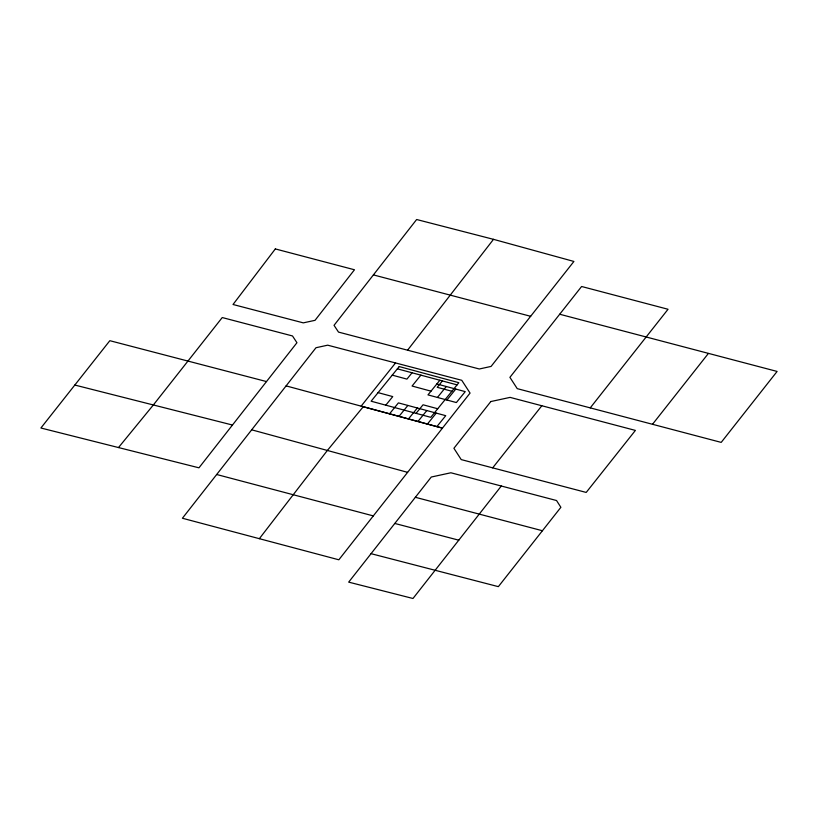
<?xml version="1.0" encoding="UTF-8"?>
<svg xmlns="http://www.w3.org/2000/svg" width="818" height="818" viewBox="0 0 818 818"><rect width="100%" height="100%" fill="white"/><g stroke="black" fill="none" stroke-linecap="round" stroke-linejoin="round"><path stroke-width="1.23" d="M259.337 538.694L327.364 450.462L363.284 406.72M407.569 350.196L493.499 239.337L573.909 261.453L491.076 366.423L479.317 368.99L338.509 332.098L334.041 325.329L416.638 219.51L493.499 239.337M266.494 381.566L198.968 467.824L40.9 428.008L109.837 340.687L266.494 381.566L296.944 342.722L292.507 335.963L222.24 317.548L153.355 404.961L118.498 447.548M373.305 515.902L338.836 559.798L182.414 518.244L315.983 347.732L327.691 345.176L461.761 380.298L470.064 393.08L373.305 515.902L216.678 474.501M371.055 553.674L431.28 477.027L450.882 472.773L556.537 500.524L560.882 507.303L498.356 586.649L371.055 553.674L348.683 582.13L412.978 598.49L501.311 486.015M559.696 314.235L509.911 377.343L517.242 388.642L721.2 442.395L777.1 371.444L559.696 314.235L581.598 286.494L668.04 309.265L590.238 407.885M652.498 424.297L708.368 353.468M492.681 467.855L541.813 405.769M395.534 362.947L361.147 406.137L442.415 428.111L286.096 385.881M385.799 405.176L392.752 396.597L378.069 392.63M412.108 372.722L406.935 379.112L392.251 375.145M389.542 413.816L398.407 402.885L445.738 415.677L436.873 426.607M420.933 375.104L412.067 386.035L431.004 391.157M399.01 416.372L407.875 405.442M408.479 418.928L417.344 408.008M439.869 380.227L427.978 394.889L456.372 402.558L465.238 391.628L436.843 383.959M416.086 413.356L423.039 404.787L437.712 408.755M442.405 380.912L437.221 387.303L451.894 391.26M417.947 421.495L426.802 410.564M437.446 397.446L446.301 386.515M427.405 424.051L436.27 413.121M446.904 400.002L455.769 389.071M74.806 385.043L232.465 425.033M530.667 316.3L373.417 274.909M397.374 368.836L457.078 384.879M394.797 523.448L458.775 540.177M415.339 497.283L542.436 530.749M251.678 429.818L407.569 472.334M275.329 248.928L233.028 304.49L303.294 322.865L315.032 320.329L354.47 269.766L275.329 248.928M490.82 401.546L453.918 448.284L461.219 459.593L586.209 492.436L635.402 430.411L510.095 397.384L490.82 401.546M399.204 366.566L371.127 401.209L430.769 417.323L458.847 382.691L399.204 366.566"/></g></svg>
